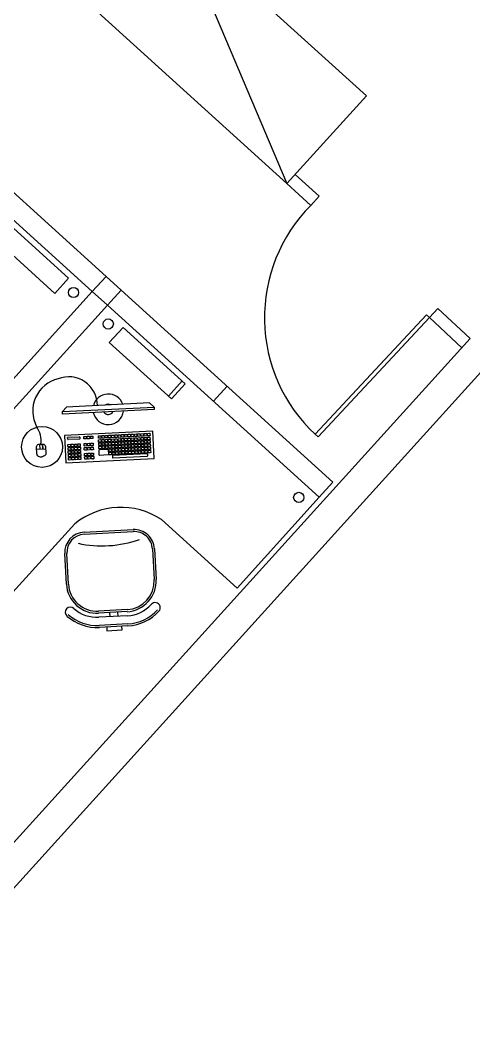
# Model space of a CAD drawing. Header units: millimetres. Extents: x 0 to 86.4, y -30.6 to 19.1.
# Drawn here: x 73.63 to 75.851, y -23.897 to -18.931 of the extents above; entities that cross this region are included whole.
import ezdxf

# ---------------------------------------------------------------- set-up
doc = ezdxf.new("R2010")
doc.units = ezdxf.units.MM
doc.linetypes.add('HIDDEN', pattern=[0.375, 0.25, -0.125])
doc.linetypes.add('HIDDEN2', pattern=[0.1875, 0.125, -0.0625])
for name, color, linetype in [('AR-ARMÁRIOS', 2, 'Continuous'), ('AR-DIV', 2, 'Continuous'), ('ar-mobiliário 2012', 2, 'Continuous'), ('AR-PAR-ALV', 5, 'Continuous'), ('AR-PISO', 1, 'Continuous'), ('AR-PORTA', 2, 'Continuous'), ('AR-PRJ', 1, 'HIDDEN')]:
    doc.layers.add(name, color=color, linetype=linetype)

# ---------------------------------------------------------------- blocks, each defined once
blk = doc.blocks.new('2 ESTACOES VERTOCAL')
at = {"color": 2, "linetype": 'Continuous'}
for p, q in [((10.285, 13.1901), (10.2849, 14.5901)), ((10.385, 13.1899), (10.3849, 14.5901)), ((10.285, 13.1901), (8.885, 13.1899)), ((10.285, 13.1901), (10.285, 13.0899)), ((10.3853, 13.1899), (10.285, 13.1901)), ((10.3851, 13.0899), (10.3853, 13.1899)), ((10.285, 13.0899), (8.885, 13.0899)), ((10.2851, 11.6901), (10.285, 13.0903)), ((10.285, 13.0899), (10.3851, 13.0899)), ((10.3851, 11.6901), (10.385, 13.0901)), ((10.3851, 12.3901), (10.2851, 12.3901)), ((10.2851, 11.6901), (10.3851, 11.6901))]:
    blk.add_line(p, q, dxfattribs=at)
at = {"color": 2}
for p, q in [((9.5598, 12.8415), (9.5288, 12.8726)), ((9.5572, 12.88), (9.5393, 12.862)), ((9.5681, 12.8691), (9.5502, 12.8512)), ((9.5502, 12.8512), (9.5681, 12.8691)), ((9.7508, 12.9038), (9.7808, 12.9038)), ((10.069, 12.6156), (9.7808, 12.9038)), ((10.069, 12.5856), (10.069, 12.6156)), ((9.1379, 12.3217), (9.2435, 12.4282)), ((9.3849, 12.4287), (9.5553, 12.2597)), ((9.224, 11.9968), (9.1246, 12.0954)), ((9.2381, 12.011), (9.1387, 12.1096)), ((9.5559, 12.1183), (9.4502, 12.0118)), ((9.1888, 11.9613), (9.0894, 12.0599)), ((9.1151, 12.0343), (9.1023, 12.0214)), ((9.1023, 12.0214), (9.1553, 11.9689)), ((9.1553, 11.9689), (9.1681, 11.9818))]:
    blk.add_line(p, q, dxfattribs=at)
at = {"color": 252}
for p, q in [((9.6678, 12.7935), (9.6736, 12.7993)), ((9.7079, 12.7511), (9.6678, 12.7912)), ((9.6759, 12.7993), (9.716, 12.7592)), ((9.716, 12.757), (9.7101, 12.7511)), ((9.6786, 12.6391), (9.6816, 12.636)), ((9.6873, 12.6479), (9.6904, 12.6448)), ((9.7146, 12.627), (9.7327, 12.6451)), ((9.7437, 12.5956), (9.7146, 12.6248)), ((9.7349, 12.6451), (9.764, 12.616)), ((9.764, 12.6137), (9.746, 12.5956)), ((9.7554, 12.5776), (9.7489, 12.5711)), ((9.7489, 12.5688), (9.8685, 12.4491)), ((9.7576, 12.5776), (9.8773, 12.4579)), ((9.7633, 12.5855), (9.7602, 12.5824)), ((9.8773, 12.4557), (9.8708, 12.4491)), ((9.8852, 12.4635), (9.8821, 12.4605))]:
    blk.add_line(p, q, dxfattribs=at)
at = {"color": 1}
for p, q in [((10.1555, 12.5702), (10.2555, 12.5702)), ((9.385, 12.49), (8.885, 12.4899)), ((9.145, 12.3146), (9.2506, 12.4211)), ((9.3779, 12.4216), (9.5483, 12.2526)), ((9.685, 12.19), (9.6851, 11.69)), ((9.5488, 12.1253), (9.4431, 12.0188)), ((9.2451, 12.0181), (9.1457, 12.1167)), ((9.1766, 12.072), (9.1625, 12.0578)), ((9.1958, 11.9684), (9.0965, 12.067)), ((9.205, 12.0438), (9.1909, 12.0296)), ((9.6851, 11.69), (10.2851, 11.6901))]:
    blk.add_line(p, q, dxfattribs=at)
for points in [[(10.2555, 13.3196), (10.2555, 13.7296), (10.1555, 13.7296), (10.1555, 13.3196)], [(10.2555, 12.9602), (10.2555, 12.5502), (10.1555, 12.5502), (10.1555, 12.9602)], [(10.0602, 12.5768), (9.742, 12.895), (9.7508, 12.9038), (10.069, 12.5856)]]:
    blk.add_lwpolyline(points, close=True, dxfattribs=at)
at = {"color": 2}
blk.add_lwpolyline([(9.5268, 12.8262, -0.581741), (9.5135, 12.8573), (9.5379, 12.8817, -0.414214), (9.5555, 12.8817), (9.5689, 12.8683, -0.414214), (9.5689, 12.8506), (9.5445, 12.8262, -0.414214), (9.5268, 12.8262)], format="xyb", close=True, dxfattribs=at)
blk.add_lwpolyline([(9.5769, 12.7233), (9.883, 12.4172), (9.9767, 12.511), (9.6706, 12.8171)], close=True, dxfattribs=at)
at = {"color": 252}
for points in [[(9.6573, 12.7658), (9.6512, 12.7597, -0.414214), (9.6485, 12.7597), (9.6424, 12.7658, -0.414214), (9.6424, 12.7685), (9.6485, 12.7746, -0.414214), (9.6512, 12.7746), (9.6573, 12.7685, -0.414214)], [(9.612, 12.7206), (9.6059, 12.7145, -0.414214), (9.6032, 12.7145), (9.5971, 12.7206, -0.414214), (9.5971, 12.7232), (9.6032, 12.7294, -0.414214), (9.6059, 12.7294), (9.612, 12.7232, -0.414214)], [(9.6233, 12.7319), (9.6172, 12.7258, -0.414214), (9.6145, 12.7258), (9.6084, 12.7319, -0.414214), (9.6084, 12.7346), (9.6145, 12.7407, -0.414214), (9.6172, 12.7407), (9.6233, 12.7346, -0.414214)], [(9.6233, 12.7093), (9.6172, 12.7031, -0.414214), (9.6145, 12.7031), (9.6084, 12.7093, -0.414214), (9.6084, 12.7119), (9.6145, 12.718, -0.414214), (9.6172, 12.718), (9.6233, 12.7119, -0.414214)], [(9.6347, 12.7432), (9.6285, 12.7371, -0.414214), (9.6259, 12.7371), (9.6197, 12.7432, -0.414214), (9.6197, 12.7459), (9.6259, 12.752, -0.414214), (9.6285, 12.752), (9.6347, 12.7459, -0.414214)], [(9.6347, 12.7206), (9.6285, 12.7145, -0.414214), (9.6259, 12.7145), (9.6197, 12.7206, -0.414214), (9.6197, 12.7232), (9.6259, 12.7294, -0.414214), (9.6285, 12.7294), (9.6347, 12.7232, -0.414214)], [(9.646, 12.7545), (9.6399, 12.7484, -0.414214), (9.6372, 12.7484), (9.6311, 12.7545, -0.414214), (9.6311, 12.7572), (9.6372, 12.7633, -0.414214), (9.6399, 12.7633), (9.646, 12.7572, -0.414214)], [(9.646, 12.7319), (9.6399, 12.7258, -0.414214), (9.6372, 12.7258), (9.6311, 12.7319, -0.414214), (9.6311, 12.7346), (9.6372, 12.7407, -0.414214), (9.6399, 12.7407), (9.646, 12.7346, -0.414214)], [(9.646, 12.7093), (9.6399, 12.7031, -0.414214), (9.6372, 12.7031), (9.6311, 12.7093, -0.414214), (9.6311, 12.7119), (9.6372, 12.718, -0.414214), (9.6399, 12.718), (9.646, 12.7119, -0.414214)], [(9.6573, 12.7432), (9.6512, 12.7371, -0.414214), (9.6485, 12.7371), (9.6424, 12.7432, -0.414214), (9.6424, 12.7459), (9.6485, 12.752, -0.414214), (9.6512, 12.752), (9.6573, 12.7459, -0.414214)], [(9.6573, 12.7206), (9.6512, 12.7145, -0.414214), (9.6485, 12.7145), (9.6424, 12.7206, -0.414214), (9.6424, 12.7232), (9.6485, 12.7294, -0.414214), (9.6512, 12.7294), (9.6573, 12.7232, -0.414214)], [(9.6686, 12.7545), (9.6625, 12.7484, -0.414214), (9.6598, 12.7484), (9.6537, 12.7545, -0.414214), (9.6537, 12.7572), (9.6598, 12.7633, -0.414214), (9.6625, 12.7633), (9.6686, 12.7572, -0.414214)], [(9.6686, 12.7319), (9.6625, 12.7258, -0.414214), (9.6598, 12.7258), (9.6537, 12.7319, -0.414214), (9.6537, 12.7346), (9.6598, 12.7407, -0.414214), (9.6625, 12.7407), (9.6686, 12.7346, -0.414214)], [(9.6686, 12.7093), (9.6625, 12.7031, -0.414214), (9.6598, 12.7031), (9.6537, 12.7093, -0.414214), (9.6537, 12.7119), (9.6598, 12.718, -0.414214), (9.6625, 12.718), (9.6686, 12.7119, -0.414214)], [(9.6799, 12.7432), (9.6738, 12.7371, -0.414214), (9.6711, 12.7371), (9.665, 12.7432, -0.414214), (9.665, 12.7459), (9.6711, 12.752, -0.414214), (9.6738, 12.752), (9.6799, 12.7459, -0.414214)], [(9.6799, 12.7206), (9.6738, 12.7145, -0.414214), (9.6711, 12.7145), (9.665, 12.7206, -0.414214), (9.665, 12.7232), (9.6711, 12.7294, -0.414214), (9.6738, 12.7294), (9.6799, 12.7232, -0.414214)], [(9.6912, 12.7319), (9.6851, 12.7258, -0.414214), (9.6824, 12.7258), (9.6763, 12.7319, -0.414214), (9.6763, 12.7346), (9.6824, 12.7407, -0.414214), (9.6851, 12.7407), (9.6912, 12.7346, -0.414214)], [(9.7138, 12.7098), (9.7077, 12.7037, -0.414214), (9.705, 12.7037), (9.6989, 12.7098, -0.414214), (9.6989, 12.7125), (9.705, 12.7186, -0.414214), (9.7077, 12.7186), (9.7138, 12.7125, -0.414214)], [(9.7386, 12.7342), (9.7325, 12.7281, -0.414214), (9.7298, 12.7281), (9.7237, 12.7342, -0.414214), (9.7237, 12.7369), (9.7298, 12.743, -0.414214), (9.7325, 12.743), (9.7386, 12.7369, -0.414214)], [(9.7499, 12.7229), (9.7438, 12.7168, -0.414214), (9.7411, 12.7168), (9.735, 12.7229, -0.414214), (9.735, 12.7255), (9.7411, 12.7317, -0.414214), (9.7438, 12.7317), (9.7499, 12.7255, -0.414214)], [(9.7612, 12.7115), (9.7551, 12.7054, -0.414214), (9.7524, 12.7054), (9.7463, 12.7116, -0.414214), (9.7463, 12.7142), (9.7524, 12.7203, -0.414214), (9.7551, 12.7203), (9.7612, 12.7142, -0.414214)], [(9.6347, 12.6979), (9.6285, 12.6918, -0.414214), (9.6259, 12.6918), (9.6197, 12.6979, -0.414214), (9.6197, 12.7006), (9.6259, 12.7067, -0.414214), (9.6285, 12.7067), (9.6347, 12.7006, -0.414214)], [(9.646, 12.6866), (9.6399, 12.6805, -0.414214), (9.6372, 12.6805), (9.6311, 12.6866, -0.414214), (9.6311, 12.6893), (9.6372, 12.6954, -0.414214), (9.6399, 12.6954), (9.646, 12.6893, -0.414214)], [(9.6573, 12.6979), (9.6512, 12.6918, -0.414214), (9.6485, 12.6918), (9.6424, 12.6979, -0.414214), (9.6424, 12.7006), (9.6485, 12.7067, -0.414214), (9.6512, 12.7067), (9.6573, 12.7006, -0.414214)], [(9.6678, 12.6648), (9.6617, 12.6587, -0.414214), (9.659, 12.6587), (9.6529, 12.6648, -0.414214), (9.6529, 12.6675), (9.659, 12.6736, -0.414214), (9.6617, 12.6736), (9.6678, 12.6675, -0.414214)], [(9.6791, 12.6761), (9.673, 12.67, -0.414214), (9.6703, 12.67), (9.6642, 12.6761, -0.414214), (9.6642, 12.6788), (9.6703, 12.6849, -0.414214), (9.673, 12.6849), (9.6791, 12.6788, -0.414214)], [(9.6904, 12.6648), (9.6843, 12.6587, -0.414214), (9.6816, 12.6587), (9.6755, 12.6648, -0.414214), (9.6755, 12.6675), (9.6816, 12.6736, -0.414214), (9.6843, 12.6736), (9.6904, 12.6675, -0.414214)], [(9.6993, 12.6959), (9.6932, 12.6898, -0.414214), (9.6905, 12.6898), (9.6844, 12.6959, -0.414214), (9.6844, 12.6986), (9.6905, 12.7047, -0.414214), (9.6932, 12.7047), (9.6993, 12.6986, -0.414214)], [(9.7106, 12.6846), (9.7045, 12.6785, -0.414214), (9.7018, 12.6785), (9.6957, 12.6846, -0.414214), (9.6957, 12.6872), (9.7018, 12.6934, -0.414214), (9.7045, 12.6934), (9.7106, 12.6872, -0.414214)], [(9.7219, 12.6732), (9.7158, 12.6671, -0.414214), (9.7131, 12.6671), (9.707, 12.6733, -0.414214), (9.707, 12.6759), (9.7131, 12.682, -0.414214), (9.7158, 12.682), (9.7219, 12.6759, -0.414214)], [(9.7251, 12.6985), (9.719, 12.6924, -0.414214), (9.7163, 12.6924), (9.7102, 12.6985, -0.414214), (9.7102, 12.7012), (9.7163, 12.7073, -0.414214), (9.719, 12.7073), (9.7251, 12.7012, -0.414214)], [(9.7364, 12.6872), (9.7303, 12.6811, -0.414214), (9.7276, 12.6811), (9.7215, 12.6872, -0.414214), (9.7215, 12.6898), (9.7276, 12.696, -0.414214), (9.7303, 12.696), (9.7364, 12.6898, -0.414214)], [(9.7638, 12.6589), (9.7577, 12.6528, -0.414214), (9.755, 12.6528), (9.7489, 12.6589, -0.414214), (9.7489, 12.6616), (9.755, 12.6677, -0.414214), (9.7577, 12.6677), (9.7638, 12.6616, -0.414214)], [(9.7751, 12.6702), (9.769, 12.6641, -0.414214), (9.7663, 12.6641), (9.7602, 12.6702, -0.414214), (9.7602, 12.6729), (9.7663, 12.679, -0.414214), (9.769, 12.679), (9.7751, 12.6729, -0.414214)], [(9.7864, 12.6589), (9.7803, 12.6528, -0.414214), (9.7776, 12.6528), (9.7715, 12.6589, -0.414214), (9.7715, 12.6616), (9.7776, 12.6677, -0.414214), (9.7803, 12.6677), (9.7864, 12.6616, -0.414214)], [(9.7892, 12.6832), (9.783, 12.6771, -0.414214), (9.7804, 12.6771), (9.7743, 12.6832, -0.414214), (9.7743, 12.6859), (9.7804, 12.692, -0.414214), (9.783, 12.692), (9.7892, 12.6859, -0.414214)], [(9.8005, 12.6719), (9.7944, 12.6658, -0.414214), (9.7917, 12.6658), (9.7856, 12.6719, -0.414214), (9.7856, 12.6746), (9.7917, 12.6807, -0.414214), (9.7944, 12.6807), (9.8005, 12.6746, -0.414214)], [(9.8118, 12.6606), (9.8057, 12.6545, -0.414214), (9.803, 12.6545), (9.7969, 12.6606, -0.414214), (9.7969, 12.6633), (9.803, 12.6694, -0.414214), (9.8057, 12.6694), (9.8118, 12.6633, -0.414214)], [(9.6791, 12.6535), (9.673, 12.6474, -0.414214), (9.6703, 12.6474), (9.6642, 12.6535, -0.414214), (9.6642, 12.6561), (9.6703, 12.6623, -0.414214), (9.673, 12.6623), (9.6791, 12.6561, -0.414214)], [(9.6904, 12.6422), (9.6843, 12.636, -0.414214), (9.6816, 12.636), (9.6755, 12.6422, -0.414214), (9.6755, 12.6448), (9.6816, 12.6509, -0.414214), (9.6843, 12.6509), (9.6904, 12.6448, -0.414214)], [(9.7017, 12.6535), (9.6956, 12.6474, -0.414214), (9.6929, 12.6474), (9.6868, 12.6535, -0.414214), (9.6868, 12.6561), (9.6929, 12.6623, -0.414214), (9.6956, 12.6623), (9.7017, 12.6561, -0.414214)], [(9.7525, 12.6476), (9.7464, 12.6415, -0.414214), (9.7437, 12.6415), (9.7376, 12.6476, -0.414214), (9.7376, 12.6503), (9.7437, 12.6564, -0.414214), (9.7464, 12.6564), (9.7525, 12.6503, -0.414214)], [(9.7638, 12.6363), (9.7577, 12.6302, -0.414214), (9.755, 12.6302), (9.7489, 12.6363, -0.414214), (9.7489, 12.639), (9.755, 12.6451, -0.414214), (9.7577, 12.6451), (9.7638, 12.639, -0.414214)], [(9.7751, 12.6476), (9.769, 12.6415, -0.414214), (9.7663, 12.6415), (9.7602, 12.6476, -0.414214), (9.7602, 12.6503), (9.7663, 12.6564, -0.414214), (9.769, 12.6564), (9.7751, 12.6503, -0.414214)], [(9.7751, 12.625), (9.769, 12.6189, -0.414214), (9.7663, 12.6189), (9.7602, 12.625, -0.414214), (9.7602, 12.6277), (9.7663, 12.6338, -0.414214), (9.769, 12.6338), (9.7751, 12.6277, -0.414214)], [(9.7864, 12.6363), (9.7803, 12.6302, -0.414214), (9.7776, 12.6302), (9.7715, 12.6363, -0.414214), (9.7715, 12.639), (9.7776, 12.6451, -0.414214), (9.7803, 12.6451), (9.7864, 12.639, -0.414214)], [(9.7864, 12.6137), (9.7803, 12.6076, -0.414214), (9.7776, 12.6076), (9.7715, 12.6137, -0.414214), (9.7715, 12.6163), (9.7776, 12.6225, -0.414214), (9.7803, 12.6225), (9.7864, 12.6163, -0.414214)], [(9.7977, 12.6476), (9.7916, 12.6415, -0.414214), (9.7889, 12.6415), (9.7828, 12.6476, -0.414214), (9.7828, 12.6503), (9.7889, 12.6564, -0.414214), (9.7916, 12.6564), (9.7977, 12.6503, -0.414214)], [(9.7977, 12.625), (9.7916, 12.6189, -0.414214), (9.7889, 12.6189), (9.7828, 12.625, -0.414214), (9.7828, 12.6277), (9.7889, 12.6338, -0.414214), (9.7916, 12.6338), (9.7977, 12.6277, -0.414214)], [(9.809, 12.6363), (9.8029, 12.6302, -0.414214), (9.8003, 12.6302), (9.7941, 12.6363, -0.414214), (9.7941, 12.639), (9.8003, 12.6451, -0.414214), (9.8029, 12.6451), (9.809, 12.639, -0.414214)], [(9.809, 12.6137), (9.8029, 12.6076, -0.414214), (9.8003, 12.6076), (9.7941, 12.6137, -0.414214), (9.7941, 12.6163), (9.8003, 12.6225, -0.414214), (9.8029, 12.6225), (9.809, 12.6163, -0.414214)], [(9.8204, 12.625), (9.8143, 12.6189, -0.414214), (9.8116, 12.6189), (9.8055, 12.625, -0.414214), (9.8055, 12.6277), (9.8116, 12.6338, -0.414214), (9.8142, 12.6338), (9.8204, 12.6277, -0.414214)], [(9.8231, 12.6493), (9.817, 12.6432, -0.414214), (9.8143, 12.6432), (9.8082, 12.6493, -0.414214), (9.8082, 12.652), (9.8143, 12.6581, -0.414214), (9.817, 12.6581), (9.8231, 12.652, -0.414214)], [(9.8317, 12.6137), (9.8256, 12.6076, -0.414214), (9.8229, 12.6076), (9.8168, 12.6137, -0.414214), (9.8168, 12.6163), (9.8229, 12.6225, -0.414214), (9.8256, 12.6225), (9.8317, 12.6163, -0.414214)], [(9.8344, 12.638), (9.8283, 12.6319, -0.414214), (9.8256, 12.6319), (9.8195, 12.638, -0.414214), (9.8195, 12.6407), (9.8256, 12.6468, -0.414214), (9.8283, 12.6468), (9.8344, 12.6407, -0.414214)], [(9.8457, 12.6267), (9.8396, 12.6206, -0.414214), (9.8369, 12.6206), (9.8308, 12.6267, -0.414214), (9.8308, 12.6294), (9.8369, 12.6355, -0.414214), (9.8396, 12.6355), (9.8457, 12.6294, -0.414214)], [(9.857, 12.6154), (9.8509, 12.6092, -0.414214), (9.8483, 12.6092), (9.8421, 12.6154, -0.414214), (9.8421, 12.618), (9.8483, 12.6242, -0.414214), (9.8509, 12.6242), (9.857, 12.618, -0.414214)], [(9.7638, 12.591), (9.7577, 12.5849, -0.414214), (9.755, 12.5849), (9.7489, 12.591, -0.414214), (9.7489, 12.5937), (9.755, 12.5998, -0.414214), (9.7577, 12.5998), (9.7638, 12.5937, -0.414214)], [(9.7751, 12.6024), (9.769, 12.5962, -0.414214), (9.7663, 12.5962), (9.7602, 12.6024, -0.414214), (9.7602, 12.605), (9.7663, 12.6111, -0.414214), (9.769, 12.6111), (9.7751, 12.605, -0.414214)], [(9.7751, 12.5797), (9.769, 12.5736, -0.414214), (9.7663, 12.5736), (9.7602, 12.5797, -0.414214), (9.7602, 12.5824), (9.7663, 12.5885, -0.414214), (9.769, 12.5885), (9.7751, 12.5824, -0.414214)], [(9.7864, 12.591), (9.7803, 12.5849, -0.414214), (9.7776, 12.5849), (9.7715, 12.591, -0.414214), (9.7715, 12.5937), (9.7776, 12.5998, -0.414214), (9.7803, 12.5998), (9.7864, 12.5937, -0.414214)], [(9.7864, 12.5684), (9.7803, 12.5623, -0.414214), (9.7776, 12.5623), (9.7715, 12.5684, -0.414214), (9.7715, 12.5711), (9.7776, 12.5772, -0.414214), (9.7803, 12.5772), (9.7864, 12.5711, -0.414214)], [(9.7977, 12.6024), (9.7916, 12.5962, -0.414214), (9.7889, 12.5962), (9.7828, 12.6024, -0.414214), (9.7828, 12.605), (9.7889, 12.6111, -0.414214), (9.7916, 12.6111), (9.7977, 12.605, -0.414214)], [(9.7977, 12.5797), (9.7916, 12.5736, -0.414214), (9.7889, 12.5736), (9.7828, 12.5797, -0.414214), (9.7828, 12.5824), (9.7889, 12.5885, -0.414214), (9.7916, 12.5885), (9.7977, 12.5824, -0.414214)], [(9.7977, 12.5571), (9.7916, 12.551, -0.414214), (9.7889, 12.551), (9.7828, 12.5571, -0.414214), (9.7828, 12.5598), (9.7889, 12.5659, -0.414214), (9.7916, 12.5659), (9.7977, 12.5598, -0.414214)], [(9.809, 12.591), (9.8029, 12.5849, -0.414214), (9.8003, 12.5849), (9.7941, 12.591, -0.414214), (9.7941, 12.5937), (9.8003, 12.5998, -0.414214), (9.8029, 12.5998), (9.809, 12.5937, -0.414214)], [(9.809, 12.5684), (9.8029, 12.5623, -0.414214), (9.8003, 12.5623), (9.7941, 12.5684, -0.414214), (9.7941, 12.5711), (9.8003, 12.5772, -0.414214), (9.8029, 12.5772), (9.809, 12.5711, -0.414214)], [(9.8204, 12.6024), (9.8143, 12.5962, -0.414214), (9.8116, 12.5962), (9.8055, 12.6024, -0.414214), (9.8055, 12.605), (9.8116, 12.6111, -0.414214), (9.8142, 12.6111), (9.8204, 12.605, -0.414214)], [(9.8204, 12.5797), (9.8143, 12.5736, -0.414214), (9.8116, 12.5736), (9.8055, 12.5797, -0.414214), (9.8055, 12.5824), (9.8116, 12.5885, -0.414214), (9.8142, 12.5885), (9.8204, 12.5824, -0.414214)], [(9.8204, 12.5571), (9.8143, 12.551, -0.414214), (9.8116, 12.551), (9.8055, 12.5571, -0.414214), (9.8055, 12.5598), (9.8116, 12.5659, -0.414214), (9.8142, 12.5659), (9.8204, 12.5598, -0.414214)], [(9.8317, 12.591), (9.8256, 12.5849, -0.414214), (9.8229, 12.5849), (9.8168, 12.591, -0.414214), (9.8168, 12.5937), (9.8229, 12.5998, -0.414214), (9.8256, 12.5998), (9.8317, 12.5937, -0.414214)], [(9.8317, 12.5684), (9.8256, 12.5623, -0.414214), (9.8229, 12.5623), (9.8168, 12.5684, -0.414214), (9.8168, 12.5711), (9.8229, 12.5772, -0.414214), (9.8256, 12.5772), (9.8317, 12.5711, -0.414214)], [(9.843, 12.6024), (9.8369, 12.5962, -0.414214), (9.8342, 12.5962), (9.8281, 12.6024, -0.414214), (9.8281, 12.605), (9.8342, 12.6111, -0.414214), (9.8369, 12.6111), (9.843, 12.605, -0.414214)], [(9.843, 12.5797), (9.8369, 12.5736, -0.414214), (9.8342, 12.5736), (9.8281, 12.5797, -0.414214), (9.8281, 12.5824), (9.8342, 12.5885, -0.414214), (9.8369, 12.5885), (9.843, 12.5824, -0.414214)], [(9.843, 12.5571), (9.8369, 12.551, -0.414214), (9.8342, 12.551), (9.8281, 12.5571, -0.414214), (9.8281, 12.5598), (9.8342, 12.5659, -0.414214), (9.8369, 12.5659), (9.843, 12.5598, -0.414214)], [(9.8543, 12.591), (9.8482, 12.5849, -0.414214), (9.8455, 12.5849), (9.8394, 12.591, -0.414214), (9.8394, 12.5937), (9.8455, 12.5998, -0.414214), (9.8482, 12.5998), (9.8543, 12.5937, -0.414214)], [(9.8543, 12.5684), (9.8482, 12.5623, -0.414214), (9.8455, 12.5623), (9.8394, 12.5684, -0.414214), (9.8394, 12.5711), (9.8455, 12.5772, -0.414214), (9.8482, 12.5772), (9.8543, 12.5711, -0.414214)], [(9.8656, 12.5797), (9.8595, 12.5736, -0.414214), (9.8568, 12.5736), (9.8507, 12.5797, -0.414214), (9.8507, 12.5824), (9.8568, 12.5885, -0.414214), (9.8595, 12.5885), (9.8656, 12.5824, -0.414214)], [(9.8656, 12.5571), (9.8595, 12.551, -0.414214), (9.8568, 12.551), (9.8507, 12.5571, -0.414214), (9.8507, 12.5598), (9.8568, 12.5659, -0.414214), (9.8595, 12.5659), (9.8656, 12.5598, -0.414214)], [(9.8684, 12.604), (9.8622, 12.5979, -0.414214), (9.8596, 12.5979), (9.8535, 12.6041, -0.414214), (9.8535, 12.6067), (9.8596, 12.6128, -0.414214), (9.8622, 12.6128), (9.8684, 12.6067, -0.414214)], [(9.8769, 12.5684), (9.8708, 12.5623, -0.414214), (9.8681, 12.5623), (9.862, 12.5684, -0.414214), (9.862, 12.5711), (9.8681, 12.5772, -0.414214), (9.8708, 12.5772), (9.8769, 12.5711, -0.414214)], [(9.8797, 12.5927), (9.8736, 12.5866, -0.414214), (9.8709, 12.5866), (9.8648, 12.5927, -0.414214), (9.8648, 12.5954), (9.8709, 12.6015, -0.414214), (9.8736, 12.6015), (9.8797, 12.5954, -0.414214)], [(9.8882, 12.5571), (9.8821, 12.551, -0.414214), (9.8795, 12.551), (9.8733, 12.5571, -0.414214), (9.8733, 12.5598), (9.8795, 12.5659, -0.414214), (9.8821, 12.5659), (9.8882, 12.5598, -0.414214)], [(9.891, 12.5814), (9.8849, 12.5753, -0.414214), (9.8822, 12.5753), (9.8761, 12.5814, -0.414214), (9.8761, 12.5841), (9.8822, 12.5902, -0.414214), (9.8849, 12.5902), (9.891, 12.5841, -0.414214)], [(9.9023, 12.5701), (9.8962, 12.564, -0.414214), (9.8935, 12.564), (9.8874, 12.5701, -0.414214), (9.8874, 12.5728), (9.8935, 12.5789, -0.414214), (9.8962, 12.5789), (9.9023, 12.5728, -0.414214)], [(9.9136, 12.5588), (9.9075, 12.5527, -0.414214), (9.9048, 12.5527), (9.8987, 12.5588, -0.414214), (9.8987, 12.5615), (9.9048, 12.5676, -0.414214), (9.9075, 12.5676), (9.9136, 12.5615, -0.414214)], [(9.809, 12.5458), (9.8029, 12.5397, -0.414214), (9.8003, 12.5397), (9.7941, 12.5458, -0.414214), (9.7941, 12.5485), (9.8003, 12.5546, -0.414214), (9.8029, 12.5546), (9.809, 12.5485, -0.414214)], [(9.8204, 12.5345), (9.8143, 12.5284, -0.414214), (9.8116, 12.5284), (9.8055, 12.5345, -0.414214), (9.8055, 12.5372), (9.8116, 12.5433, -0.414214), (9.8142, 12.5433), (9.8204, 12.5372, -0.414214)], [(9.8317, 12.5458), (9.8256, 12.5397, -0.414214), (9.8229, 12.5397), (9.8168, 12.5458, -0.414214), (9.8168, 12.5485), (9.8229, 12.5546, -0.414214), (9.8256, 12.5546), (9.8317, 12.5485, -0.414214)], [(9.8317, 12.5232), (9.8256, 12.517, -0.414214), (9.8229, 12.517), (9.8168, 12.5232, -0.414214), (9.8168, 12.5258), (9.8229, 12.532, -0.414214), (9.8256, 12.532), (9.8317, 12.5258, -0.414214)], [(9.843, 12.5345), (9.8369, 12.5284, -0.414214), (9.8342, 12.5284), (9.8281, 12.5345, -0.414214), (9.8281, 12.5372), (9.8342, 12.5433, -0.414214), (9.8369, 12.5433), (9.843, 12.5372, -0.414214)], [(9.843, 12.5118), (9.8369, 12.5057, -0.414214), (9.8342, 12.5057), (9.8281, 12.5118, -0.414214), (9.8281, 12.5145), (9.8342, 12.5206, -0.414214), (9.8369, 12.5206), (9.843, 12.5145, -0.414214)], [(9.8543, 12.5458), (9.8482, 12.5397, -0.414214), (9.8455, 12.5397), (9.8394, 12.5458, -0.414214), (9.8394, 12.5485), (9.8455, 12.5546, -0.414214), (9.8482, 12.5546), (9.8543, 12.5485, -0.414214)], [(9.8543, 12.5232), (9.8482, 12.517, -0.414214), (9.8455, 12.517), (9.8394, 12.5232, -0.414214), (9.8394, 12.5258), (9.8455, 12.532, -0.414214), (9.8482, 12.532), (9.8543, 12.5258, -0.414214)], [(9.8656, 12.5345), (9.8595, 12.5284, -0.414214), (9.8568, 12.5284), (9.8507, 12.5345, -0.414214), (9.8507, 12.5372), (9.8568, 12.5433, -0.414214), (9.8595, 12.5433), (9.8656, 12.5372, -0.414214)], [(9.8656, 12.5118), (9.8595, 12.5057, -0.414214), (9.8568, 12.5057), (9.8507, 12.5118, -0.414214), (9.8507, 12.5145), (9.8568, 12.5206, -0.414214), (9.8595, 12.5206), (9.8656, 12.5145, -0.414214)], [(9.8769, 12.5458), (9.8708, 12.5397, -0.414214), (9.8681, 12.5397), (9.862, 12.5458, -0.414214), (9.862, 12.5485), (9.8681, 12.5546, -0.414214), (9.8708, 12.5546), (9.8769, 12.5485, -0.414214)], [(9.8769, 12.5232), (9.8708, 12.517, -0.414214), (9.8681, 12.517), (9.862, 12.5232, -0.414214), (9.862, 12.5258), (9.8681, 12.532, -0.414214), (9.8708, 12.532), (9.8769, 12.5258, -0.414214)], [(9.8882, 12.5345), (9.8821, 12.5284, -0.414214), (9.8795, 12.5284), (9.8733, 12.5345, -0.414214), (9.8733, 12.5372), (9.8795, 12.5433, -0.414214), (9.8821, 12.5433), (9.8882, 12.5372, -0.414214)], [(9.8882, 12.5118), (9.8821, 12.5057, -0.414214), (9.8795, 12.5057), (9.8733, 12.5118, -0.414214), (9.8733, 12.5145), (9.8795, 12.5206, -0.414214), (9.8821, 12.5206), (9.8882, 12.5145, -0.414214)], [(9.8996, 12.5458), (9.8934, 12.5397, -0.414214), (9.8908, 12.5397), (9.8847, 12.5458, -0.414214), (9.8847, 12.5485), (9.8908, 12.5546, -0.414214), (9.8934, 12.5546), (9.8996, 12.5485, -0.414214)], [(9.8996, 12.5232), (9.8934, 12.517, -0.414214), (9.8908, 12.517), (9.8847, 12.5232, -0.414214), (9.8847, 12.5258), (9.8908, 12.532, -0.414214), (9.8934, 12.532), (9.8996, 12.5258, -0.414214)], [(9.9109, 12.5345), (9.9048, 12.5284, -0.414214), (9.9021, 12.5284), (9.896, 12.5345, -0.414214), (9.896, 12.5372), (9.9021, 12.5433, -0.414214), (9.9048, 12.5433), (9.9109, 12.5372, -0.414214)], [(9.9109, 12.5118), (9.9048, 12.5057, -0.414214), (9.9021, 12.5057), (9.896, 12.5118, -0.414214), (9.896, 12.5145), (9.9021, 12.5206, -0.414214), (9.9048, 12.5206), (9.9109, 12.5145, -0.414214)], [(9.9222, 12.5232), (9.9161, 12.517, -0.414214), (9.9134, 12.517), (9.9073, 12.5232, -0.414214), (9.9073, 12.5258), (9.9134, 12.532, -0.414214), (9.9161, 12.532), (9.9222, 12.5258, -0.414214)], [(9.9249, 12.5475), (9.9188, 12.5414, -0.414214), (9.9161, 12.5414), (9.91, 12.5475, -0.414214), (9.91, 12.5502), (9.9161, 12.5563, -0.414214), (9.9188, 12.5563), (9.9249, 12.5502, -0.414214)], [(9.9335, 12.5118), (9.9274, 12.5057, -0.414214), (9.9247, 12.5057), (9.9186, 12.5118, -0.414214), (9.9186, 12.5145), (9.9247, 12.5206, -0.414214), (9.9274, 12.5206), (9.9335, 12.5145, -0.414214)], [(9.9362, 12.5362), (9.9301, 12.5301, -0.414214), (9.9274, 12.5301), (9.9213, 12.5362, -0.414214), (9.9213, 12.5388), (9.9274, 12.545, -0.414214), (9.9301, 12.545), (9.9362, 12.5388, -0.414214)], [(9.9476, 12.5249), (9.9414, 12.5187, -0.414214), (9.9388, 12.5187), (9.9326, 12.5249, -0.414214), (9.9326, 12.5275), (9.9388, 12.5336, -0.414214), (9.9414, 12.5336), (9.9476, 12.5275, -0.414214)], [(9.9589, 12.5135), (9.9528, 12.5074, -0.414214), (9.9501, 12.5074), (9.944, 12.5135, -0.414214), (9.944, 12.5162), (9.9501, 12.5223, -0.414214), (9.9528, 12.5223), (9.9589, 12.5162, -0.414214)], [(9.8543, 12.5005), (9.8482, 12.4944, -0.414214), (9.8455, 12.4944), (9.8394, 12.5005, -0.414214), (9.8394, 12.5032), (9.8455, 12.5093, -0.414214), (9.8482, 12.5093), (9.8543, 12.5032, -0.414214)], [(9.8656, 12.4892), (9.8595, 12.4831, -0.414214), (9.8568, 12.4831), (9.8507, 12.4892, -0.414214), (9.8507, 12.4919), (9.8568, 12.498, -0.414214), (9.8595, 12.498), (9.8656, 12.4919, -0.414214)], [(9.8769, 12.5005), (9.8708, 12.4944, -0.414214), (9.8681, 12.4944), (9.862, 12.5005, -0.414214), (9.862, 12.5032), (9.8681, 12.5093, -0.414214), (9.8708, 12.5093), (9.8769, 12.5032, -0.414214)], [(9.8769, 12.4779), (9.8708, 12.4718, -0.414214), (9.8681, 12.4718), (9.862, 12.4779, -0.414214), (9.862, 12.4806), (9.8681, 12.4867, -0.414214), (9.8708, 12.4867), (9.8769, 12.4806, -0.414214)], [(9.8882, 12.4892), (9.8821, 12.4831, -0.414214), (9.8795, 12.4831), (9.8733, 12.4892, -0.414214), (9.8733, 12.4919), (9.8795, 12.498, -0.414214), (9.8821, 12.498), (9.8882, 12.4919, -0.414214)], [(9.8882, 12.4666), (9.8821, 12.4605, -0.414214), (9.8795, 12.4605), (9.8733, 12.4666, -0.414214), (9.8733, 12.4693), (9.8795, 12.4754, -0.414214), (9.8821, 12.4754), (9.8882, 12.4693, -0.414214)], [(9.8996, 12.5005), (9.8934, 12.4944, -0.414214), (9.8908, 12.4944), (9.8847, 12.5005, -0.414214), (9.8847, 12.5032), (9.8908, 12.5093, -0.414214), (9.8934, 12.5093), (9.8996, 12.5032, -0.414214)], [(9.8996, 12.4779), (9.8934, 12.4718, -0.414214), (9.8908, 12.4718), (9.8847, 12.4779, -0.414214), (9.8847, 12.4806), (9.8908, 12.4867, -0.414214), (9.8934, 12.4867), (9.8996, 12.4806, -0.414214)], [(9.9109, 12.4892), (9.9048, 12.4831, -0.414214), (9.9021, 12.4831), (9.896, 12.4892, -0.414214), (9.896, 12.4919), (9.9021, 12.498, -0.414214), (9.9048, 12.498), (9.9109, 12.4919, -0.414214)], [(9.9109, 12.4666), (9.9048, 12.4605, -0.414214), (9.9021, 12.4605), (9.896, 12.4666, -0.414214), (9.896, 12.4693), (9.9021, 12.4754, -0.414214), (9.9048, 12.4754), (9.9109, 12.4693, -0.414214)], [(9.9222, 12.5005), (9.9161, 12.4944, -0.414214), (9.9134, 12.4944), (9.9073, 12.5005, -0.414214), (9.9073, 12.5032), (9.9134, 12.5093, -0.414214), (9.9161, 12.5093), (9.9222, 12.5032, -0.414214)], [(9.9222, 12.4779), (9.9161, 12.4718, -0.414214), (9.9134, 12.4718), (9.9073, 12.4779, -0.414214), (9.9073, 12.4806), (9.9134, 12.4867, -0.414214), (9.9161, 12.4867), (9.9222, 12.4806, -0.414214)], [(9.9335, 12.4892), (9.9274, 12.4831, -0.414214), (9.9247, 12.4831), (9.9186, 12.4892, -0.414214), (9.9186, 12.4919), (9.9247, 12.498, -0.414214), (9.9274, 12.498), (9.9335, 12.4919, -0.414214)], [(9.9448, 12.5005), (9.9387, 12.4944, -0.414214), (9.936, 12.4944), (9.9299, 12.5005, -0.414214), (9.9299, 12.5032), (9.936, 12.5093, -0.414214), (9.9387, 12.5093), (9.9448, 12.5032, -0.414214)], [(9.8996, 12.4553), (9.8934, 12.4492, -0.414214), (9.8908, 12.4492), (9.8847, 12.4553, -0.414214), (9.8847, 12.458), (9.8908, 12.4641, -0.414214), (9.8934, 12.4641), (9.8996, 12.458, -0.414214)]]:
    blk.add_lwpolyline(points, format="xyb", close=True, dxfattribs=at)
at = {"color": 1, "linetype": 'Continuous'}
for centre in [(10.2198, 13.2549), (10.2198, 13.0253), (10.2169, 11.7641)]:
    blk.add_circle(centre, 0.025, dxfattribs=at)
at = {"color": 1}
blk.add_circle((9.5559, 12.8614), 0.1, dxfattribs=at)
at = {"color": 2}
for centre, radius, start, end in [((9.7645, 12.893), 0.1625, 55.7277, 160.43), ((9.7933, 12.9012), 0.1408, 312.1589, 63.5753), ((9.4914, 12.9759), 0.1233, 305.0455, 346.6299), ((9.3145, 12.3577), 0.1, 45.2287, 135.2287), ((9.2443, 12.216), 0.15, 135.2287, 225.2287), ((9.0494, 12.2153), 0.025, 0.2287, 180.2287), ((9.4849, 12.1887), 0.1, 315.2287, 45.2287), ((9.2443, 12.216), 0.22, 180.2287, 225.2287), ((9.2443, 12.216), 0.17, 180.2287, 225.2287), ((9.3437, 12.1174), 0.17, 225.2287, 270.2287), ((9.3437, 12.1174), 0.15, 225.2287, 315.2287), ((9.3437, 12.1174), 0.22, 225.2287, 270.2287), ((9.3445, 11.9224), 0.025, 270.2287, 90.2287)]:
    blk.add_arc(centre, radius, start, end, dxfattribs=at)
at = {"color": 1}
for centre, radius, start, end in [((9.9099, 12.7447), 0.075, 331.4299, 118.5701), ((9.9099, 12.7447), 0.075, 144.5941, 305.4059), ((9.9099, 12.7447), 0.025, 13.0519, 76.9481), ((9.9099, 12.7447), 0.025, 165, 285), ((9.33, 12.135), 0.3592, 8.8143, 81.2007), ((9.3145, 12.3577), 0.09, 45.2287, 135.2287), ((9.8038, 12.6905), 0.5534, 209.9796, 241.5376), ((9.2443, 12.216), 0.14, 135.2287, 225.2287), ((9.4849, 12.1887), 0.09, 315.2287, 45.2287), ((9.2443, 12.216), 0.21, 180.2287, 225.2287), ((9.3437, 12.1174), 0.14, 225.2287, 315.2287), ((9.3437, 12.1174), 0.21, 225.2287, 270.2287)]:
    blk.add_arc(centre, radius, start, end, dxfattribs=at)
at = {"color": 252}
for centre, start, end in [((9.6689, 12.7924), 135, 225), ((9.6748, 12.7982), 45, 135), ((9.709, 12.7523), 225, 315), ((9.7149, 12.7581), 315, 45), ((9.7157, 12.6259), 135, 225), ((9.7338, 12.6439), 45, 135), ((9.7629, 12.6148), 315, 45), ((9.7449, 12.5968), 225, 315), ((9.75, 12.5699), 135, 225), ((9.7565, 12.5765), 45, 135), ((9.8697, 12.4503), 225, 315), ((9.8762, 12.4568), 315, 45)]:
    blk.add_arc(centre, 0.0016, start, end, dxfattribs=at)

msp = doc.modelspace()

# ---------------------------------------------------------------- linework, layer by layer
at = {"layer": 'AR-ARMÁRIOS'}
msp.add_lwpolyline([(74.0094, -18.8909), (74.9357, -19.7303), (75.3251, -19.3005), (74.3988, -18.4611)], dxfattribs=at)
at = {"layer": 'AR-ARMÁRIOS', "color": 1}
msp.add_lwpolyline([(74.3988, -18.4611), (74.9357, -19.7303)], dxfattribs=at)
at = {"layer": 'AR-DIV'}
for points in [[(74.9357, -19.7303), (75.0531, -19.837), (75.0934, -19.7925), (74.9759, -19.6858)], [(75.7928, -20.5342), (75.6345, -20.3863), (75.6755, -20.3425), (75.8337, -20.4891)]]:
    msp.add_lwpolyline(points, dxfattribs=at)
at = {"layer": 'AR-PAR-ALV'}
for p, q in [((71.2672, -25.5286), (75.8337, -20.4891)), ((71.3784, -25.6293), (75.9175, -20.62))]:
    msp.add_line(p, q, dxfattribs=at)
at = {"layer": 'AR-PISO'}
msp.add_arc((75.6067, -20.387), 0.7806, 135.1895, 226.9307, dxfattribs=at)
at = {"layer": 'AR-PORTA'}
msp.add_lwpolyline([(75.6345, -20.3863), (75.0883, -20.9708), (75.0737, -20.9572), (75.6199, -20.3727)], close=True, dxfattribs=at)
at = {"layer": 'AR-PRJ', "color": 1, "linetype": 'HIDDEN2', "ltscale": 2}
for centre, radius, start, end in [((136.7388, -60.7666), 69.4728, 137.942687, 152.707454), ((136.4358, -60.591), 69.1086, 145.556581, 153.606232)]:
    msp.add_arc(centre, radius, start, end, dxfattribs=at)

# ---------------------------------------------------------------- block references
at = {"layer": 'ar-mobiliário 2012', "rotation": 47.81916666666403}
msp.add_blockref('2 ESTACOES VERTOCAL', (76.8511, -36.7369), dxfattribs=at)

doc.saveas('drawing.dxf')
